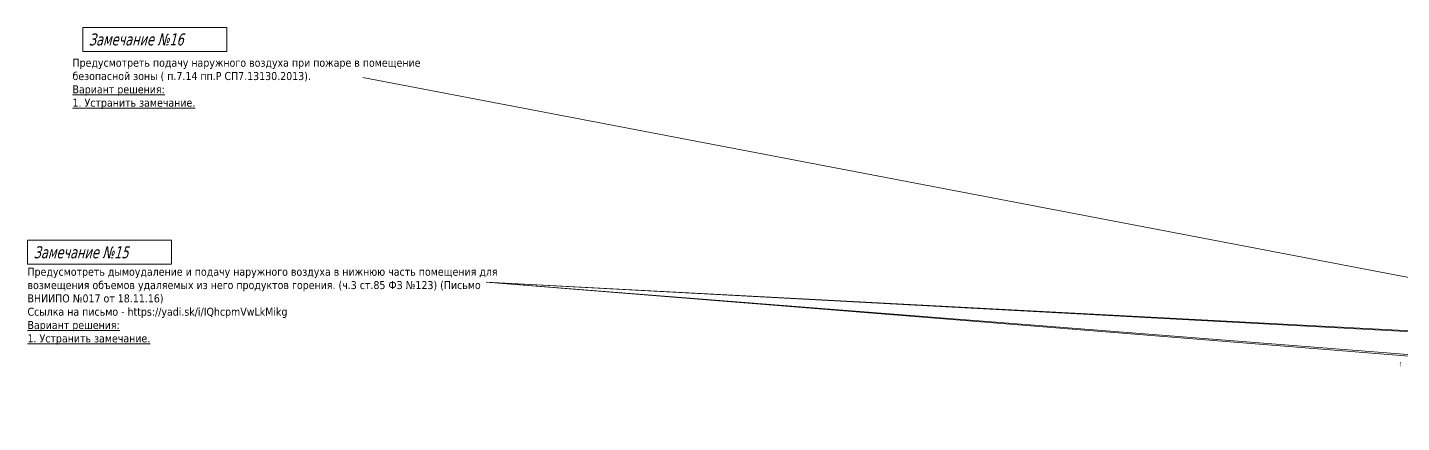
# Model space of a CAD drawing. Header units: millimetres. Extents: x -515342 to 330399, y -224905 to 507333.
# Drawn here: x -482849 to -379804, y 263431 to 293082 of the extents above; entities that cross this region are included whole.
import ezdxf

# ---------------------------------------------------------------- set-up
doc = ezdxf.new("R2010")
doc.units = ezdxf.units.MM
doc.layers.add('Разрезы', color=7, linetype='Continuous', lineweight=0)
doc.layers.add('экспертиза ДУ', color=1, linetype='Continuous', lineweight=0)
doc.styles.add('GOST Common_3', font='', dxfattribs={"width": 0.8, "height": 350})
doc.styles.add('ЭКСПЕРТИЗА', font='tahoma.ttf')
doc.styles.get('GOST Common_3').set_extended_font_data('GOST Common')

msp = doc.modelspace()

# ---------------------------------------------------------------- linework, layer by layer
at = {"layer": 'экспертиза ДУ', "color": 1, "lineweight": 0}
msp.add_lwpolyline([(-478706.1295, 293081.9749), (-467906.1295, 293081.9749), (-467906.1295, 291281.9749), (-478706.1295, 291281.9749), (-478706.1295, 293081.9749)], dxfattribs=at)
at = {"layer": 'экспертиза ДУ'}
msp.add_lwpolyline([(-322389.0479, 263431.1773), (-457690.4896, 289317.4334)], dxfattribs=at)
at = {"layer": 'экспертиза ДУ', "lineweight": 0}
msp.add_lwpolyline([(-482841.4831, 277106.3508), (-472041.4831, 277106.3508), (-472041.4831, 275306.3508), (-482841.4831, 275306.3508), (-482841.4831, 277106.3508)], dxfattribs=at)
at = {"layer": 'экспертиза ДУ', "elevation": 0}
for points in [[(-448444.9427, 273966.9311), (-348692.2247, 265968.9217)], [(-347818.399, 266070.9894), (-448444.9427, 273966.9311)], [(-448444.9427, 273966.9311), (-295519.0536, 265760.1879)], [(-294645.2279, 265862.2556), (-448444.9427, 273966.9311)]]:
    msp.add_lwpolyline(points, dxfattribs=at)

# ---------------------------------------------------------------- texts
at = {"layer": 'Разрезы', "insert": (-379947.7654, 267966.7036), "char_height": 350, "width": 166.751, "attachment_point": 1, "style": 'GOST Common_3'}
msp.add_mtext('\\fGOST Common|b0|i0|c204|p34|;\\W.8;1', dxfattribs=at)
at = {"layer": 'экспертиза ДУ', "color": 1, "lineweight": 0, "style": 'ЭКСПЕРТИЗА', "oblique": 14.999977781, "width": 0.8}
msp.add_text('Замечание №16', height=900, dxfattribs=at).set_placement((-478256.1295, 291731.9749))
at = {"layer": 'экспертиза ДУ', "lineweight": 0, "style": 'ЭКСПЕРТИЗА', "oblique": 14.999977781, "width": 0.8}
msp.add_text('Замечание №15', height=900, dxfattribs=at).set_placement((-482391.4831, 275756.3508))
at = {"layer": 'экспертиза ДУ', "color": 1, "ltscale": 100, "insert": (-479472.378, 290736.7205), "char_height": 600, "width": 30190.169656, "attachment_point": 1, "style": 'ЭКСПЕРТИЗА'}
msp.add_mtext('\\A1;Предусмотреть подачу наружного воздуха при пожаре в помещение безопасной зоны ( п.7.14 пп.Р СП7.13130.2013).\\P{\\L\\C6;Вариант решения:\\P1. Устранить замечание.}', dxfattribs=at)
at = {"layer": 'экспертиза ДУ', "lineweight": 0, "ltscale": 100, "transparency": 33554687, "insert": (-482849.3555, 275049.4335), "char_height": 600, "width": 35300.380194, "attachment_point": 1, "style": 'ЭКСПЕРТИЗА'}
msp.add_mtext('Предусмотреть дымоудаление и подачу наружного воздуха в нижнюю часть помещения для возмещения объемов удаляемых из него продуктов горения. (ч.3 ст.85 ФЗ №123) (Письмо ВНИИПО №017 от 18.11.16)\\PСсылка на письмо - https://yadi.sk/i/IQhcpmVwLkMikg \\P{\\A1;\\L\\C6;Вариант решения:\\P1. Устранить замечание.}', dxfattribs=at)

doc.saveas('drawing.dxf')
